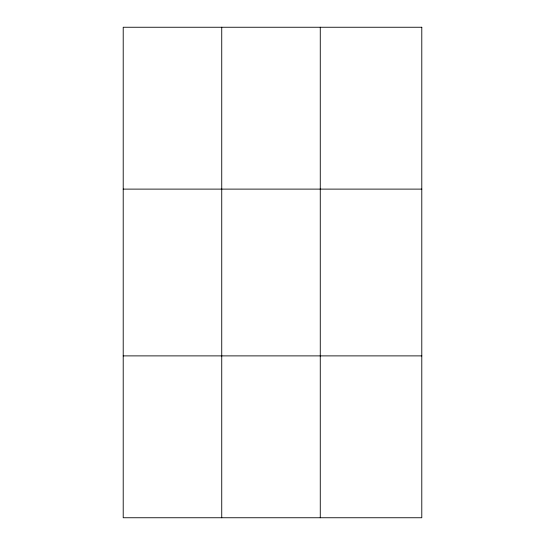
<?xml version="1.0" encoding="UTF-8"?>
<svg xmlns="http://www.w3.org/2000/svg" width="545" height="545" viewBox="0 0 545 545"><rect width="100%" height="100%" fill="white"/><g stroke="black" fill="none" stroke-linecap="round" stroke-linejoin="round"><path stroke-width="0.82" d="M221.74 517.75L221.74 27.25M320.269 517.75L320.269 27.25M123.211 189.115L421.789 189.115M123.211 355.885L421.789 355.885M421.789 27.25L421.789 517.75L123.211 517.75L123.211 27.25L421.789 27.25"/></g></svg>
